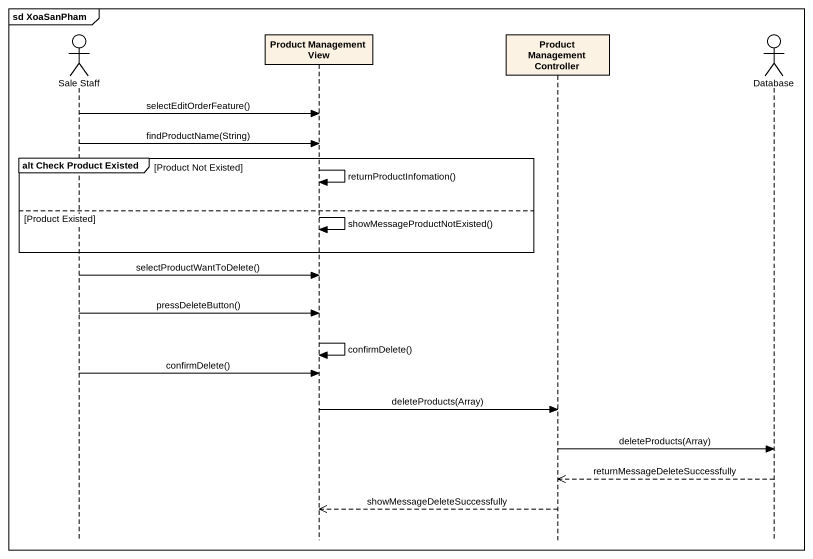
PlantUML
@startuml
mainframe sd XoaSanPham
hide footbox
actor "Sale Staff" as Sale_Staff
participant "Product Management View" as Product_Management_View
participant "Product Management Controller" as Product_Management
actor "Database" as Database_

Sale_Staff -> Product_Management_View : selectEditOrderFeature()
Sale_Staff -> Product_Management_View : findProductName(String)
group alt Check Product Existed [Product Not Existed]
  Product_Management_View -> Product_Management_View : returnProductInfomation()
else Product Existed
  Product_Management_View -> Product_Management_View : showMessageProductNotExisted()
end
Sale_Staff -> Product_Management_View : selectProductWantToDelete()
Sale_Staff -> Product_Management_View : pressDeleteButton()
Product_Management_View -> Product_Management_View : confirmDelete()
Sale_Staff -> Product_Management_View : confirmDelete()
Product_Management_View -> Product_Management : deleteProducts(Array)
Product_Management -> Database_ : deleteProducts(Array)
Database_ -->> Product_Management : returnMessageDeleteSuccessfully
Product_Management -->> Product_Management_View : showMessageDeleteSuccessfully
@enduml
